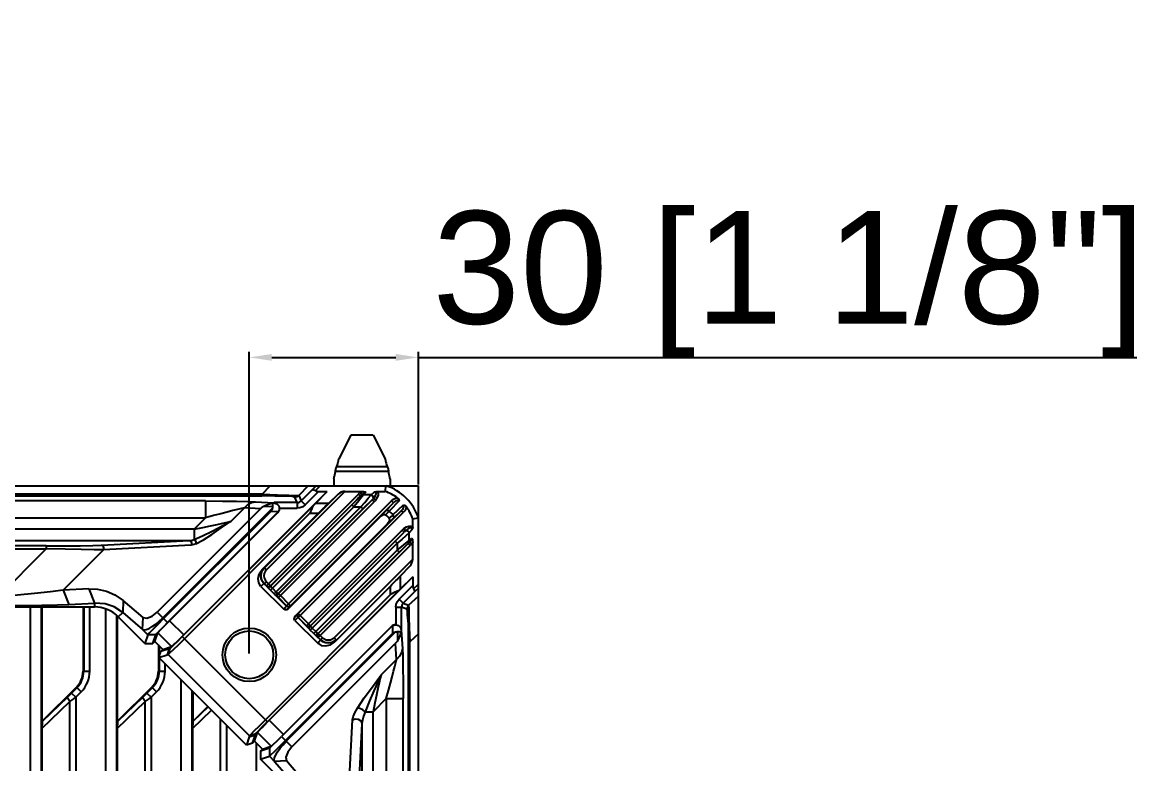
# Model space of a CAD drawing. Header units: millimetres. Extents: x -3132 to 28633, y 682 to 5849.
# Drawn here: x -561.4 to -363.7, y 2437.7 to 2569.3 of the extents above; entities that cross this region are included whole.
import ezdxf

# ---------------------------------------------------------------- set-up
doc = ezdxf.new("R2010")
doc.units = ezdxf.units.MM
doc.styles.get("Standard").update_dxf_attribs({"font": 'arial.ttf'})
doc.dimstyles.new('ISO-20', dxfattribs={"dimtxt": 20, "dimasz": 4, "dimexe": 1, "dimexo": 0.2, "dimgap": 0, "dimtad": 1, "dimtoh": 1, "dimdec": 1, "dimzin": 9, "dimdsep": 46, "dimtxsty": 'Standard', "dimblk": '_FILLED', "dimcen": 0.2, "dimclrd": 256, "dimclre": 256, "dimclrt": 256, "dimadec": 1, "dimazin": 2, "dimtfac": 1, "dimtdec": 1, "dimtofl": 0, "dimtmove": 0, "dimatfit": 3, "dimldrblk": '_FILLED', "dimfxl": 1, "dimtolj": 1, "dimtzin": 0, "dimarcsym": 0})

# ---------------------------------------------------------------- blocks, each defined once
blk = doc.blocks.new('_FILLED')
at = {"color": 0, "linetype": 'ByBlock'}
blk.add_solid([(0, 0), (-1, 0.15), (-1, -0.15)], dxfattribs=at)
blk = doc.blocks.new('*D49')
at = {"lineweight": -2, "transparency": 16777216}
for p, q in [((-521.17, 2457.26), (-521.17, 2510.84)), ((-517.17, 2509.84), (-495.17, 2509.84)), ((-491.17, 2487.26), (-491.17, 2510.84)), ((-491.17, 2509.84), (-363.73, 2509.84))]:
    blk.add_line(p, q, dxfattribs=at)
at = {"layer": 'Defpoints', "color": 0, "transparency": 16777216}
for p in [(-491.17, 2509.84), (-491.17, 2487.06), (-521.17, 2457.06)]:
    blk.add_point(p, dxfattribs=at)
at = {"lineweight": -2, "transparency": 16777216, "xscale": 4, "yscale": 4, "zscale": 4, "rotation": 180}
blk.add_blockref('_FILLED', (-521.17, 2509.84), dxfattribs=at)
at = {"lineweight": -2, "transparency": 16777216, "xscale": 4, "yscale": 4, "zscale": 4}
blk.add_blockref('_FILLED', (-491.17, 2509.84), dxfattribs=at)
at = {"transparency": 16777216, "insert": (-425.45, 2522.79), "char_height": 20, "attachment_point": 5}
blk.add_mtext('\\A1;30 [1 1/8"]', dxfattribs=at)

msp = doc.modelspace()

# ---------------------------------------------------------------- linework, layer by layer
at = {"linetype": 'Continuous'}
for p, q in [((-503.17, 2496.058), (-505.295, 2491.808)), ((-499.171, 2496.058), (-503.17, 2496.058)), ((-499.17, 2496.058), (-497.045, 2491.808)), ((-496.462, 2489.586), (-505.877, 2489.586)), ((-505.797, 2490.04), (-505.793, 2490.058)), ((-505.647, 2490.48), (-496.692, 2490.48)), ((-496.546, 2490.056), (-496.541, 2490.04)), ((-506.17, 2488.308), (-506.17, 2487.058)), ((-496.17, 2488.308), (-496.17, 2487.058)), ((-991.17, 2487.058), (-491.17, 2487.058)), ((-518.899, 2485.536), (-602.859, 2485.536)), ((-602.859, 2485.244), (-518.936, 2485.244)), ((-532.795, 2460.598), (-507.336, 2486.058)), ((-518.899, 2485.536), (-517.452, 2487.058)), ((-518.899, 2485.536), (-518.899, 2485.244)), ((-505.401, 2485.573), (-518.485, 2472.489)), ((-504.213, 2486.058), (-518.133, 2472.137)), ((-518.096, 2469.285), (-501.79, 2485.592)), ((-517.393, 2469.286), (-501.439, 2485.24)), ((-510.743, 2487.058), (-512.385, 2485.33)), ((-512.385, 2485.33), (-511.984, 2484.362)), ((-509.996, 2486.35), (-511.984, 2484.362)), ((-508.875, 2486.058), (-511.278, 2483.655)), ((-509.996, 2486.35), (-509.324, 2487.058)), ((-509.687, 2486.325), (-509.444, 2486.188)), ((-509.445, 2483.895), (-507.336, 2486.058)), ((-508.617, 2487.058), (-509.444, 2486.189)), ((-509.096, 2486.072), (-508.875, 2486.058)), ((-508.875, 2486.058), (-507.336, 2486.058)), ((-505.401, 2485.573), (-507.141, 2483.895)), ((-504.213, 2486.058), (-501.179, 2486.058)), ((-501.79, 2485.592), (-501.439, 2485.24)), ((-501.197, 2485.47), (-501.491, 2485.856)), ((-500.464, 2485.912), (-500.904, 2485.437)), ((-499.525, 2485.437), (-500.904, 2485.437)), ((-499.525, 2485.437), (-499.015, 2485.912)), ((-498.474, 2486.058), (-497.049, 2486.058)), ((-491.17, 1987.058), (-491.17, 2487.058)), ((-528.946, 2484.364), (-603.267, 2484.364)), ((-533.056, 2460.276), (-509.796, 2483.536)), ((-528.946, 2484.364), (-528.946, 2481.366)), ((-520.063, 2484.22), (-516.805, 2484.03)), ((-518.569, 2483.426), (-517.039, 2483.401)), ((-517.413, 2468.521), (-502.619, 2483.315)), ((-502.971, 2483.667), (-517.383, 2469.255)), ((-516.738, 2484.069), (-516.805, 2484.03)), ((-516.778, 2467.886), (-501.349, 2483.315)), ((-512.691, 2484.069), (-516.738, 2484.069)), ((-499.383, 2484.537), (-516.014, 2467.907)), ((-516.014, 2467.203), (-499.032, 2484.186)), ((-514.57, 2465.759), (-495.945, 2484.383)), ((-513.866, 2465.759), (-495.593, 2484.031)), ((-512.691, 2484.069), (-513.092, 2485.037)), ((-512.691, 2484.069), (-512.691, 2483.07)), ((-511.278, 2483.655), (-511.984, 2484.362)), ((-507.141, 2483.895), (-509.445, 2483.895)), ((-502.971, 2483.667), (-502.619, 2483.315)), ((-502.619, 2483.315), (-501.349, 2483.315)), ((-501.349, 2483.315), (-500.998, 2482.964)), ((-499.383, 2484.537), (-499.032, 2484.186)), ((-499.143, 2484.788), (-498.76, 2484.491)), ((-496.918, 2482.635), (-495.593, 2484.031)), ((-494.543, 2484.437), (-496.341, 2482.554)), ((-495.945, 2484.383), (-495.593, 2484.031)), ((-495.675, 2481.887), (-493.791, 2483.685)), ((-599.345, 2481.366), (-528.946, 2481.366)), ((-519.178, 2482.968), (-537.512, 2464.634)), ((-536.51, 2463.632), (-517.101, 2483.042)), ((-517.334, 2482.512), (-536.362, 2463.484)), ((-535.655, 2462.777), (-516.089, 2482.343)), ((-516.09, 2482.329), (-535.308, 2463.111)), ((-510.481, 2482.119), (-532.69, 2459.91)), ((-530.975, 2479.337), (-528.946, 2481.366)), ((-524.403, 2480.75), (-521.997, 2483.156)), ((-519.155, 2482.991), (-521.997, 2483.156)), ((-518.87, 2472.216), (-508.967, 2482.119)), ((-517.334, 2482.512), (-515.949, 2482.545)), ((-516.121, 2482.311), (-516.09, 2482.329)), ((-516.045, 2467.917), (-500.998, 2482.964)), ((-515.797, 2483.07), (-512.691, 2483.07)), ((-498.007, 2481.506), (-514.278, 2465.235)), ((-494.197, 2482.635), (-512.47, 2464.363)), ((-512.47, 2463.659), (-493.845, 2482.283)), ((-508.967, 2482.119), (-510.481, 2482.119)), ((-494.197, 2482.635), (-495.593, 2481.31)), ((-494.197, 2482.635), (-493.845, 2482.283)), ((-530.975, 2479.337), (-598.173, 2479.337)), ((-530.975, 2479.337), (-530.975, 2477.519)), ((-512.993, 2463.95), (-496.723, 2480.221)), ((-493.441, 2479.086), (-493.738, 2479.468)), ((-492.17, 2479.754), (-492.17, 2481.179)), ((-596.942, 2477.338), (-531.808, 2477.338)), ((-547.359, 2476.529), (-531.808, 2477.338)), ((-511.025, 2462.214), (-494.043, 2479.197)), ((-510.322, 2462.215), (-493.691, 2478.845)), ((-494.043, 2479.197), (-493.691, 2478.845)), ((-492.316, 2479.214), (-492.792, 2478.703)), ((-492.792, 2477.324), (-492.792, 2478.703)), ((-492.792, 2477.324), (-492.316, 2477.764)), ((-557.186, 2476.375), (-595.273, 2476.375)), ((-595.237, 2475.875), (-557.186, 2475.875)), ((-565.724, 2467.337), (-557.186, 2475.875)), ((-557.186, 2476.375), (-557.186, 2475.875)), ((-554.208, 2468.536), (-547.037, 2475.707)), ((-531.486, 2476.516), (-547.037, 2475.707)), ((-510.342, 2461.45), (-494.913, 2476.879)), ((-495.265, 2477.231), (-510.311, 2462.184)), ((-509.707, 2460.815), (-494.913, 2475.609)), ((-492.988, 2476.79), (-508.943, 2460.836)), ((-508.943, 2460.132), (-492.637, 2476.438)), ((-495.265, 2477.231), (-494.913, 2476.879)), ((-494.913, 2476.879), (-494.913, 2475.609)), ((-494.913, 2475.609), (-494.562, 2475.258)), ((-492.988, 2476.79), (-492.637, 2476.438)), ((-492.758, 2477.031), (-492.372, 2476.738)), ((-492.17, 2474.016), (-492.17, 2477.049)), ((-508.973, 2460.846), (-494.562, 2475.258)), ((-506.091, 2460.095), (-492.17, 2474.016)), ((-518.133, 2472.137), (-518.485, 2472.489)), ((-494.333, 2471.087), (-492.655, 2472.827)), ((-517.956, 2469.104), (-518.526, 2469.674)), ((-518.485, 2469.674), (-518.133, 2470.026)), ((-518.485, 2469.674), (-518.096, 2469.285)), ((-518.133, 2470.026), (-517.393, 2469.286)), ((-492.17, 2470.893), (-517.63, 2445.433)), ((-494.573, 2466.951), (-492.17, 2469.353)), ((-494.333, 2468.783), (-494.333, 2471.087)), ((-494.333, 2468.783), (-492.17, 2470.893)), ((-492.17, 2470.893), (-492.17, 2469.353)), ((-492.04, 2468.785), (-491.17, 2469.611)), ((-549.657, 2468.772), (-554.208, 2468.536)), ((-554.208, 2468.536), (-553.207, 2465.982)), ((-549.657, 2468.772), (-548.656, 2466.218)), ((-519.122, 2469.196), (-515.065, 2465.14)), ((-518.318, 2445.539), (-496.109, 2467.748)), ((-494.692, 2468.433), (-517.952, 2445.173)), ((-516.778, 2467.886), (-517.413, 2468.521)), ((-517.393, 2469.286), (-517.383, 2469.255)), ((-517.065, 2468.87), (-516.43, 2468.235)), ((-516.045, 2467.917), (-516.014, 2467.907)), ((-516.014, 2467.907), (-513.866, 2465.759)), ((-496.109, 2469.262), (-506.013, 2459.358)), ((-496.109, 2467.748), (-496.109, 2469.262)), ((-493.866, 2466.244), (-491.878, 2468.232)), ((-492.898, 2465.843), (-491.17, 2467.486)), ((-492.114, 2468.941), (-492.04, 2468.785)), ((-491.17, 2468.905), (-491.878, 2468.232)), ((-491.85, 2468.355), (-491.878, 2468.232)), ((-642.451, 2465.558), (-548.656, 2465.558)), ((-560.03, 2465.558), (-560.03, 2241.972)), ((-558.037, 2243.038), (-558.037, 2465.558)), ((-557.891, 2445.254), (-557.891, 2465.558)), ((-553.207, 2465.982), (-548.656, 2466.218)), ((-550.665, 2465.558), (-550.665, 2454.142)), ((-550.531, 2465.558), (-550.53, 2454.142)), ((-549.477, 2454.142), (-549.477, 2465.558)), ((-548.656, 2466.218), (-548.656, 2465.558)), ((-543.531, 2466.685), (-543.627, 2464.586)), ((-539.992, 2463.656), (-543.531, 2466.685)), ((-514.57, 2465.718), (-516.197, 2467.346)), ((-516.014, 2467.203), (-514.57, 2465.759)), ((-495.158, 2465.537), (-494.159, 2465.537)), ((-495.158, 2465.537), (-495.158, 2462.432)), ((-493.866, 2466.244), (-494.573, 2466.951)), ((-494.159, 2461.49), (-494.159, 2465.537)), ((-493.191, 2465.136), (-494.159, 2465.537)), ((-493.866, 2466.244), (-492.898, 2465.843)), ((-546.66, 2465.17), (-546.66, 2322.539)), ((-544.667, 2324.532), (-544.667, 2463.995)), ((-544.521, 2445.254), (-544.521, 2463.884)), ((-544.413, 2463.801), (-543.627, 2464.586)), ((-539.674, 2459.061), (-544.413, 2463.801)), ((-543.627, 2464.586), (-540.088, 2461.557)), ((-540.088, 2461.557), (-539.992, 2463.656)), ((-537.512, 2464.634), (-535.655, 2462.777)), ((-510.885, 2462.033), (-512.51, 2463.659)), ((-512.47, 2464.363), (-510.322, 2462.215)), ((-512.47, 2463.659), (-511.025, 2462.214)), ((-540.088, 2461.557), (-539.153, 2460.622)), ((-535.308, 2463.111), (-532.795, 2460.598)), ((-495.917, 2462.108), (-515.452, 2442.574)), ((-515.117, 2442.921), (-495.9, 2462.138)), ((-513.089, 2463.163), (-509.032, 2459.106)), ((-509.707, 2460.815), (-510.342, 2461.45)), ((-510.322, 2462.215), (-510.311, 2462.184)), ((-509.994, 2461.799), (-509.359, 2461.164)), ((-495.9, 2462.138), (-495.917, 2462.108)), ((-495.716, 2460.88), (-495.683, 2462.281)), ((-494.198, 2461.424), (-494.159, 2461.49)), ((-539.153, 2460.622), (-539.674, 2459.061)), ((-537.739, 2460.621), (-539.153, 2460.622)), ((-538.259, 2459.061), (-537.739, 2460.621)), ((-537.906, 2459.414), (-537.392, 2460.955)), ((-537.392, 2460.955), (-534.951, 2458.514)), ((-517.952, 2445.173), (-533.056, 2460.276)), ((-514.737, 2441.859), (-495.716, 2460.88)), ((-495.2, 2461.114), (-514.596, 2441.718)), ((-508.554, 2459.702), (-509.126, 2460.275)), ((-508.973, 2460.846), (-508.943, 2460.836)), ((-508.943, 2460.836), (-508.202, 2460.095)), ((-508.943, 2460.132), (-508.554, 2459.743)), ((-508.202, 2460.095), (-508.554, 2459.743)), ((-505.739, 2459.743), (-506.091, 2460.095)), ((-494.803, 2459.66), (-494.828, 2461.181)), ((-494.198, 2461.424), (-494.009, 2458.166)), ((-491.17, 2460.776), (-492.692, 2459.33)), ((-539.674, 2459.061), (-538.259, 2459.061)), ((-537.906, 2459.414), (-538.259, 2459.061)), ((-536.492, 2458), (-537.906, 2459.414)), ((-537.295, 2458.803), (-537.295, 2454.142)), ((-537.188, 2456.576), (-536.842, 2457.65)), ((-537.161, 2458.669), (-537.16, 2456.662)), ((-535.374, 2458.14), (-536.842, 2457.65)), ((-536.842, 2457.65), (-536.492, 2458)), ((-536.492, 2458), (-534.951, 2458.514)), ((-535.371, 2458.143), (-535.719, 2457.064)), ((-535.552, 2457.119), (-535.205, 2458.198)), ((-535.205, 2458.198), (-535.371, 2458.143)), ((-513.595, 2440.716), (-495.261, 2459.05)), ((-495.072, 2456.231), (-495.237, 2459.074)), ((-492.984, 2459.33), (-492.692, 2459.33)), ((-492.984, 2459.292), (-492.984, 2375.37)), ((-492.692, 2375.37), (-492.692, 2459.33)), ((-537.188, 2456.576), (-535.72, 2457.065)), ((-521.653, 2441.04), (-537.188, 2456.576)), ((-537.16, 2456.576), (-537.16, 2454.142)), ((-535.719, 2457.064), (-535.552, 2457.119)), ((-535.552, 2457.119), (-521.109, 2442.676)), ((-495.072, 2456.231), (-497.778, 2453.525)), ((-550.665, 2454.142), (-549.477, 2454.142)), ((-537.295, 2454.142), (-536.107, 2454.142)), ((-536.107, 2454.142), (-536.107, 2455.494)), ((-533.29, 2452.677), (-533.29, 2335.909)), ((-551.836, 2451.313), (-557.891, 2445.254)), ((-551.741, 2451.218), (-552.691, 2450.268)), ((-552.691, 2450.268), (-551.946, 2449.523)), ((-551.946, 2449.523), (-550.996, 2450.473)), ((-550.996, 2450.473), (-551.836, 2451.313)), ((-538.466, 2451.313), (-544.521, 2445.254)), ((-538.371, 2451.218), (-539.321, 2450.268)), ((-539.321, 2450.268), (-538.576, 2449.523)), ((-538.576, 2449.523), (-537.626, 2450.473)), ((-537.626, 2450.473), (-538.466, 2451.313)), ((-531.297, 2337.902), (-531.297, 2450.684)), ((-531.151, 2445.254), (-531.151, 2450.539)), ((-557.976, 2443.959), (-553.015, 2448.75)), ((-553.478, 2449.495), (-557.905, 2445.221)), ((-553.015, 2448.75), (-553.478, 2449.495)), ((-553.015, 2413.153), (-553.015, 2448.75)), ((-551.946, 2449.523), (-551.946, 2412.38)), ((-544.606, 2443.959), (-539.645, 2448.75)), ((-540.108, 2449.495), (-544.535, 2445.221)), ((-539.645, 2448.75), (-540.108, 2449.495)), ((-539.645, 2413.153), (-539.645, 2448.75)), ((-538.576, 2449.523), (-538.576, 2412.38)), ((-528.452, 2447.84), (-531.165, 2445.221)), ((-528.51, 2447.897), (-531.151, 2445.254)), ((-496.863, 2449.282), (-499.191, 2446.954)), ((-496.863, 2449.282), (-493.865, 2449.282)), ((-496.863, 2449.282), (-496.863, 2378.884)), ((-493.865, 2374.962), (-493.865, 2449.282)), ((-531.236, 2443.959), (-527.846, 2447.233)), ((-526.275, 2413.153), (-526.275, 2445.663)), ((-500.631, 2446.954), (-499.191, 2446.954)), ((-499.191, 2380.228), (-499.191, 2446.954)), ((-557.908, 2445.223), (-557.976, 2443.959)), ((-557.976, 2443.959), (-557.976, 2417.944)), ((-544.538, 2445.223), (-544.606, 2443.959)), ((-544.606, 2443.959), (-544.606, 2417.944)), ((-531.168, 2445.223), (-531.236, 2443.959)), ((-531.236, 2443.959), (-531.236, 2417.944)), ((-525.206, 2444.594), (-525.206, 2412.38)), ((-517.63, 2445.433), (-515.117, 2442.921)), ((-503.637, 2430.076), (-502.834, 2445.501)), ((-501.19, 2444.856), (-501.993, 2429.431)), ((-501.19, 2444.856), (-501.19, 2381.46)), ((-521.163, 2442.508), (-521.653, 2441.04)), ((-521.165, 2442.51), (-520.086, 2442.858)), ((-521.109, 2442.676), (-521.165, 2442.51)), ((-520.03, 2443.023), (-521.109, 2442.676)), ((-520.578, 2441.387), (-520.089, 2442.854)), ((-520.228, 2441.737), (-520.578, 2441.387)), ((-520.228, 2441.737), (-519.714, 2443.278)), ((-518.814, 2440.323), (-520.228, 2441.737)), ((-520.086, 2442.858), (-520.03, 2443.023)), ((-519.714, 2443.278), (-517.273, 2440.836)), ((-515.452, 2442.574), (-513.595, 2440.716)), ((-520.578, 2441.387), (-521.653, 2441.04)), ((-519.92, 2441.428), (-519.92, 2349.279)), ((-517.6, 2440.497), (-519.16, 2439.977)), ((-519.16, 2439.977), (-518.814, 2440.323)), ((-519.16, 2439.977), (-519.16, 2438.548)), ((-518.814, 2440.323), (-517.273, 2440.836)), ((-517.6, 2440.497), (-517.599, 2439.068)), ((-519.16, 2438.548), (-517.599, 2439.068)), ((-514.428, 2433.815), (-519.16, 2438.548)), ((-517.599, 2439.068), (-516.671, 2438.14)), ((-514.572, 2438.236), (-516.671, 2438.14)), ((-516.671, 2438.14), (-513.35, 2434.26)), ((-511.251, 2434.356), (-514.572, 2438.236))]:
    msp.add_line(p, q, dxfattribs=at)
for points in [[(-505.647, 2490.48), (-505.523, 2490.789), (-505.434, 2491.059), (-505.374, 2491.288), (-505.335, 2491.487), (-505.312, 2491.639), (-505.301, 2491.747), (-505.296, 2491.802), (-505.295, 2491.808)], [(-497.045, 2491.808), (-497.045, 2491.799), (-497.039, 2491.737), (-497.025, 2491.619), (-497, 2491.458), (-496.959, 2491.26), (-496.9, 2491.041), (-496.814, 2490.783), (-496.692, 2490.48)], [(-506.17, 2488.308), (-506.161, 2488.336), (-506.131, 2488.422), (-506.086, 2488.563), (-506.03, 2488.759), (-505.971, 2489.002), (-505.917, 2489.282), (-505.877, 2489.586)], [(-505.877, 2489.586), (-505.858, 2489.737), (-505.832, 2489.887), (-505.797, 2490.04)], [(-505.793, 2490.058), (-505.752, 2490.201), (-505.703, 2490.341), (-505.647, 2490.48)], [(-496.692, 2490.48), (-496.635, 2490.341), (-496.587, 2490.2), (-496.545, 2490.056)], [(-496.541, 2490.04), (-496.507, 2489.887), (-496.481, 2489.737), (-496.462, 2489.586)], [(-496.17, 2488.308), (-496.209, 2488.421), (-496.254, 2488.564), (-496.309, 2488.76), (-496.369, 2489.004), (-496.422, 2489.281), (-496.462, 2489.586)], [(-513.092, 2485.037), (-513.578, 2485.129), (-514.828, 2485.194), (-516.637, 2485.232), (-518.936, 2485.244)], [(-518.899, 2485.536), (-516.168, 2485.441), (-514.17, 2485.375), (-512.915, 2485.338), (-512.385, 2485.33)], [(-513.092, 2485.037), (-512.835, 2485.071), (-512.594, 2485.17), (-512.385, 2485.33)], [(-509.996, 2486.35), (-509.873, 2486.378), (-509.687, 2486.325)], [(-509.444, 2486.189), (-509.288, 2486.115), (-509.096, 2486.072)], [(-502.971, 2483.667), (-502.401, 2484.241), (-501.882, 2484.775), (-501.439, 2485.24)], [(-500.904, 2485.437), (-501.375, 2484.838), (-501.959, 2484.115), (-502.619, 2483.315)], [(-501.79, 2485.592), (-501.693, 2485.685), (-501.593, 2485.774), (-501.491, 2485.856)], [(-501.491, 2485.856), (-501.387, 2485.93), (-501.283, 2485.998), (-501.179, 2486.058)], [(-501.197, 2485.47), (-501.279, 2485.397), (-501.359, 2485.32), (-501.439, 2485.24)], [(-501.349, 2483.315), (-500.678, 2484.111), (-500.057, 2484.834), (-499.525, 2485.437)], [(-500.464, 2485.912), (-500.708, 2485.815), (-500.954, 2485.663), (-501.197, 2485.47)], [(-500.904, 2485.437), (-501, 2485.471), (-501.091, 2485.486), (-501.197, 2485.47)], [(-501.179, 2486.058), (-500.918, 2486.042), (-500.675, 2485.993), (-500.464, 2485.912)], [(-499.143, 2484.788), (-499.15, 2484.995), (-499.29, 2485.241), (-499.525, 2485.437)], [(-499.143, 2484.788), (-498.929, 2485.053), (-498.759, 2485.32), (-498.649, 2485.585)], [(-499.015, 2485.912), (-498.841, 2485.987), (-498.66, 2486.039), (-498.474, 2486.058)], [(-498.682, 2485.87), (-498.762, 2485.919), (-498.854, 2485.933), (-499.011, 2485.916)], [(-498.474, 2486.058), (-498.321, 2485.729), (-498.332, 2485.364), (-498.474, 2484.948), (-498.76, 2484.491)], [(-498.649, 2485.585), (-498.631, 2485.699), (-498.639, 2485.789), (-498.682, 2485.87)], [(-497.049, 2486.058), (-496.994, 2486.388), (-496.939, 2486.722), (-496.885, 2487.058)], [(-528.946, 2484.364), (-525.928, 2484.352), (-523.424, 2484.321), (-521.448, 2484.276), (-520.063, 2484.22)], [(-521.997, 2483.156), (-521.449, 2483.718), (-520.788, 2484.083), (-520.063, 2484.22)], [(-519.178, 2482.968), (-518.996, 2483.136), (-518.793, 2483.288), (-518.569, 2483.426)], [(-518.569, 2483.426), (-518.097, 2483.661), (-517.603, 2483.845), (-517.095, 2483.965)], [(-517.039, 2483.401), (-517.042, 2483.285), (-517.063, 2483.165), (-517.101, 2483.042)], [(-517.095, 2483.965), (-517.002, 2483.997), (-516.909, 2484.019), (-516.814, 2484.031)], [(-517.095, 2483.965), (-517.071, 2483.832), (-517.052, 2483.637), (-517.039, 2483.401)], [(-516.803, 2484.031), (-516.304, 2483.878), (-515.955, 2483.497), (-515.834, 2483.015)], [(-512.691, 2484.069), (-512.432, 2484.103), (-512.191, 2484.203), (-511.984, 2484.362)], [(-511.278, 2483.655), (-511.692, 2483.338), (-512.174, 2483.138), (-512.691, 2483.07)], [(-499.383, 2484.537), (-499.867, 2484.075), (-500.415, 2483.542), (-500.998, 2482.964)], [(-499.383, 2484.537), (-499.3, 2484.62), (-499.22, 2484.703), (-499.143, 2484.788)], [(-498.76, 2484.491), (-498.845, 2484.387), (-498.936, 2484.285), (-499.032, 2484.186)], [(-495.945, 2484.383), (-495.61, 2484.652), (-495.243, 2484.826), (-494.87, 2484.891)], [(-494.543, 2484.437), (-494.739, 2484.5), (-494.959, 2484.46), (-495.178, 2484.359), (-495.39, 2484.214), (-495.593, 2484.031)], [(-494.87, 2484.891), (-494.72, 2484.753), (-494.608, 2484.597), (-494.543, 2484.437)], [(-494.197, 2482.635), (-494.015, 2482.838), (-493.87, 2483.05), (-493.769, 2483.268), (-493.728, 2483.489), (-493.791, 2483.685)], [(-493.338, 2483.358), (-493.402, 2482.985), (-493.576, 2482.619), (-493.845, 2482.283)], [(-493.791, 2483.685), (-493.627, 2483.618), (-493.472, 2483.505), (-493.338, 2483.358)], [(-521.997, 2483.156), (-522.541, 2483.034), (-523.245, 2482.865), (-524.095, 2482.65), (-525.086, 2482.395), (-526.222, 2482.099), (-527.505, 2481.757), (-528.946, 2481.366)], [(-517.094, 2483.048), (-517.127, 2482.838), (-517.206, 2482.67), (-517.334, 2482.512)], [(-516.09, 2482.329), (-515.934, 2482.531), (-515.829, 2482.781), (-515.797, 2483.07)], [(-515.949, 2482.545), (-515.982, 2482.486), (-516.026, 2482.42), (-516.089, 2482.343)], [(-515.834, 2483.015), (-515.847, 2482.853), (-515.885, 2482.695), (-515.971, 2482.503)], [(-498.007, 2481.506), (-497.614, 2481.91), (-497.249, 2482.289), (-496.918, 2482.635)], [(-498.007, 2481.506), (-497.753, 2481.727), (-497.493, 2481.883), (-497.226, 2481.954), (-496.982, 2481.886)], [(-496.341, 2482.554), (-496.542, 2482.343), (-496.755, 2482.12), (-497.001, 2481.902)], [(-496.343, 2481.248), (-496.546, 2481.482), (-496.766, 2481.7), (-496.982, 2481.886)], [(-496.918, 2482.635), (-496.755, 2482.708), (-496.545, 2482.678), (-496.341, 2482.554)], [(-495.593, 2481.31), (-495.94, 2480.979), (-496.318, 2480.615), (-496.723, 2480.221)], [(-496.343, 2481.248), (-496.274, 2481.002), (-496.345, 2480.736), (-496.5, 2480.476), (-496.723, 2480.221)], [(-496.343, 2481.248), (-496.109, 2481.474), (-495.885, 2481.687), (-495.675, 2481.887)], [(-495.675, 2481.887), (-495.55, 2481.683), (-495.521, 2481.474), (-495.593, 2481.31)], [(-492.17, 2481.179), (-491.84, 2481.234), (-491.507, 2481.289), (-491.17, 2481.343)], [(-530.975, 2477.519), (-529.443, 2478.15), (-527.739, 2478.995), (-525.984, 2479.918), (-524.403, 2480.75)], [(-530.975, 2479.337), (-529.419, 2479.651), (-528.058, 2479.934), (-526.878, 2480.187), (-525.875, 2480.407), (-525.047, 2480.596), (-524.403, 2480.75)], [(-530.652, 2476.742), (-529.317, 2477.436), (-527.812, 2478.421), (-526.18, 2479.564), (-524.403, 2480.75)], [(-494.043, 2479.197), (-493.943, 2479.293), (-493.842, 2479.383), (-493.738, 2479.468)], [(-493.738, 2479.468), (-493.282, 2479.753), (-492.867, 2479.896), (-492.502, 2479.908), (-492.17, 2479.754)], [(-492.644, 2479.579), (-492.908, 2479.47), (-493.175, 2479.3), (-493.441, 2479.086)], [(-492.359, 2479.546), (-492.439, 2479.589), (-492.529, 2479.598), (-492.644, 2479.579)], [(-492.313, 2479.218), (-492.295, 2479.374), (-492.309, 2479.466), (-492.359, 2479.546)], [(-492.17, 2479.754), (-492.189, 2479.569), (-492.241, 2479.387), (-492.316, 2479.214)], [(-531.808, 2477.338), (-531.563, 2477.365), (-531.283, 2477.426), (-530.975, 2477.519)], [(-531.808, 2477.338), (-531.54, 2477.214), (-531.396, 2476.891), (-531.486, 2476.516)], [(-530.975, 2477.519), (-530.768, 2477.348), (-530.636, 2477.058), (-530.652, 2476.742)], [(-495.265, 2477.231), (-494.687, 2477.814), (-494.154, 2478.361), (-493.691, 2478.845)], [(-492.792, 2478.703), (-493.395, 2478.171), (-494.117, 2477.549), (-494.913, 2476.879)], [(-494.913, 2475.609), (-494.111, 2476.272), (-493.388, 2476.855), (-492.792, 2477.324)], [(-493.441, 2479.086), (-493.525, 2479.009), (-493.609, 2478.928), (-493.691, 2478.845)], [(-492.792, 2478.703), (-492.968, 2478.922), (-493.213, 2479.072), (-493.441, 2479.086)], [(-492.758, 2477.031), (-492.743, 2477.137), (-492.757, 2477.228), (-492.792, 2477.324)], [(-492.758, 2477.031), (-492.566, 2477.274), (-492.413, 2477.52), (-492.316, 2477.764)], [(-492.316, 2477.764), (-492.235, 2477.553), (-492.187, 2477.31), (-492.17, 2477.049)], [(-557.186, 2476.375), (-553.916, 2476.388), (-551.158, 2476.421), (-548.947, 2476.469), (-547.359, 2476.529)], [(-547.037, 2475.707), (-548.682, 2475.698), (-550.973, 2475.722), (-553.825, 2475.78), (-557.186, 2475.875)], [(-547.037, 2475.707), (-546.944, 2476.032), (-547.061, 2476.37), (-547.359, 2476.529)], [(-530.652, 2476.742), (-530.964, 2476.625), (-531.244, 2476.549), (-531.486, 2476.516)], [(-492.988, 2476.79), (-493.453, 2476.347), (-493.987, 2475.828), (-494.562, 2475.258)], [(-492.988, 2476.79), (-492.908, 2476.869), (-492.831, 2476.949), (-492.758, 2477.031)], [(-492.372, 2476.738), (-492.455, 2476.635), (-492.543, 2476.536), (-492.637, 2476.438)], [(-492.17, 2477.049), (-492.23, 2476.946), (-492.298, 2476.841), (-492.372, 2476.738)], [(-519.122, 2469.196), (-519.495, 2469.804), (-519.596, 2470.594), (-519.395, 2471.439), (-518.87, 2472.216)], [(-519.108, 2471.082), (-519.042, 2471.592), (-518.844, 2472.073), (-518.526, 2472.489)], [(-519.068, 2471.082), (-519, 2471.597), (-518.801, 2472.077), (-518.485, 2472.489)], [(-518.133, 2472.137), (-518.371, 2471.828), (-518.52, 2471.468), (-518.571, 2471.082)], [(-518.526, 2469.674), (-518.618, 2469.625), (-518.82, 2469.463), (-519.122, 2469.196)], [(-518.526, 2469.674), (-518.841, 2470.085), (-519.039, 2470.563), (-519.108, 2471.082)], [(-518.485, 2469.674), (-518.801, 2470.087), (-519, 2470.567), (-519.068, 2471.082)], [(-518.571, 2471.082), (-518.52, 2470.695), (-518.371, 2470.335), (-518.133, 2470.026)], [(-492.17, 2469.353), (-492.157, 2469.132), (-492.114, 2468.941)], [(-554.208, 2468.536), (-556.438, 2468.26), (-559.265, 2467.949), (-562.272, 2467.657), (-565.724, 2467.337)], [(-549.657, 2468.772), (-548.079, 2468.712), (-546.525, 2468.36), (-544.998, 2467.702), (-543.531, 2466.685)], [(-517.734, 2469.109), (-517.862, 2469.126), (-517.982, 2469.175), (-518.086, 2469.255)], [(-517.956, 2469.104), (-518.025, 2469.179), (-518.069, 2469.23), (-518.086, 2469.255)], [(-517.604, 2469.02), (-517.735, 2469.01), (-517.856, 2469.039), (-517.956, 2469.104)], [(-517.413, 2468.521), (-517.622, 2468.738), (-517.806, 2468.94), (-517.956, 2469.104)], [(-517.744, 2469.14), (-517.599, 2469.162), (-517.489, 2469.211), (-517.393, 2469.286)], [(-517.383, 2469.255), (-517.485, 2469.176), (-517.604, 2469.127), (-517.734, 2469.109)], [(-517.323, 2469.175), (-517.408, 2469.105), (-517.503, 2469.053), (-517.604, 2469.02)], [(-517.383, 2469.255), (-517.376, 2469.241), (-517.355, 2469.214), (-517.323, 2469.175)], [(-517.323, 2469.175), (-517.253, 2469.088), (-517.167, 2468.981), (-517.065, 2468.87)], [(-516.195, 2467.344), (-516.36, 2467.493), (-516.562, 2467.677), (-516.778, 2467.886)], [(-516.43, 2468.235), (-516.319, 2468.133), (-516.211, 2468.046), (-516.125, 2467.977)], [(-516.125, 2467.977), (-516.254, 2467.779), (-516.287, 2467.543), (-516.195, 2467.344)], [(-516.014, 2467.203), (-516.139, 2467.416), (-516.151, 2467.644), (-516.014, 2467.907)], [(-516.125, 2467.977), (-516.086, 2467.944), (-516.059, 2467.924), (-516.045, 2467.917)], [(-492.04, 2468.784), (-491.903, 2468.542), (-491.85, 2468.355)], [(-565.724, 2465.785), (-561.526, 2465.801), (-557.998, 2465.844), (-555.179, 2465.906), (-553.207, 2465.982)], [(-543.627, 2464.586), (-545.145, 2465.55), (-546.762, 2466.088), (-548.656, 2466.218)], [(-516.045, 2467.214), (-516.071, 2467.232), (-516.126, 2467.28), (-516.197, 2467.346)], [(-515.065, 2465.14), (-514.794, 2465.436), (-514.625, 2465.632), (-514.57, 2465.718)], [(-514.57, 2465.759), (-514.459, 2465.675), (-514.342, 2465.629), (-514.218, 2465.613)], [(-514.218, 2465.572), (-514.345, 2465.589), (-514.466, 2465.638), (-514.57, 2465.718)], [(-514.218, 2465.613), (-514.081, 2465.632), (-513.965, 2465.682), (-513.866, 2465.759)], [(-495.158, 2465.537), (-495.09, 2466.055), (-494.891, 2466.537), (-494.573, 2466.951)], [(-493.866, 2466.244), (-494.025, 2466.037), (-494.125, 2465.796), (-494.159, 2465.537)], [(-492.898, 2465.843), (-493.057, 2465.637), (-493.157, 2465.397), (-493.191, 2465.136)], [(-492.898, 2465.843), (-492.887, 2465.213), (-492.845, 2463.809), (-492.78, 2461.833), (-492.692, 2459.33)], [(-540.088, 2461.557), (-539.825, 2461.477), (-539.436, 2461.541), (-538.946, 2461.747), (-538.381, 2462.078), (-537.766, 2462.516), (-537.135, 2463.042), (-536.51, 2463.632)], [(-539.992, 2463.656), (-539.333, 2463.536), (-538.418, 2463.912), (-537.512, 2464.634)], [(-536.362, 2463.484), (-537.403, 2462.439), (-538.313, 2461.512), (-538.929, 2460.874), (-539.153, 2460.622)], [(-514.278, 2465.235), (-514.543, 2465.064), (-514.828, 2465.028), (-515.065, 2465.14)], [(-513.089, 2463.163), (-513.201, 2463.4), (-513.164, 2463.685), (-512.993, 2463.95)], [(-512.51, 2463.659), (-512.596, 2463.603), (-512.792, 2463.435), (-513.089, 2463.163)], [(-512.51, 2463.659), (-512.641, 2463.891), (-512.644, 2464.12), (-512.51, 2464.363)], [(-512.47, 2464.363), (-512.614, 2464.048), (-512.583, 2463.835), (-512.47, 2463.659)], [(-493.033, 2463.365), (-493.075, 2464.311), (-493.128, 2464.912), (-493.191, 2465.136)], [(-535.655, 2462.777), (-536.45, 2461.976), (-537.122, 2461.288), (-537.571, 2460.816), (-537.739, 2460.621)], [(-510.663, 2462.038), (-510.791, 2462.055), (-510.911, 2462.104), (-511.015, 2462.183)], [(-510.885, 2462.033), (-510.954, 2462.108), (-510.998, 2462.159), (-511.015, 2462.183)], [(-510.533, 2461.949), (-510.664, 2461.939), (-510.785, 2461.968), (-510.885, 2462.033)], [(-510.342, 2461.45), (-510.551, 2461.667), (-510.735, 2461.869), (-510.885, 2462.033)], [(-510.673, 2462.069), (-510.545, 2462.086), (-510.425, 2462.136), (-510.322, 2462.215)], [(-510.311, 2462.184), (-510.414, 2462.105), (-510.533, 2462.056), (-510.663, 2462.038)], [(-510.252, 2462.104), (-510.337, 2462.034), (-510.432, 2461.982), (-510.533, 2461.949)], [(-510.311, 2462.184), (-510.305, 2462.17), (-510.284, 2462.143), (-510.252, 2462.104)], [(-510.252, 2462.104), (-510.182, 2462.017), (-510.096, 2461.91), (-509.994, 2461.799)], [(-495.158, 2462.432), (-495.441, 2462.401), (-495.692, 2462.298), (-495.9, 2462.138)], [(-495.683, 2462.281), (-495.533, 2462.344), (-495.375, 2462.382), (-495.194, 2462.394)], [(-495.194, 2462.394), (-494.711, 2462.263), (-494.347, 2461.921), (-494.197, 2461.426)], [(-493.033, 2463.365), (-493.006, 2462.251), (-492.99, 2460.883), (-492.984, 2459.292)], [(-532.69, 2459.91), (-533.752, 2458.853), (-534.665, 2457.956), (-535.296, 2457.348), (-535.552, 2457.119)], [(-535.205, 2458.198), (-535.007, 2458.369), (-534.53, 2458.822), (-533.845, 2459.492), (-533.056, 2460.276)], [(-509.124, 2460.273), (-509.289, 2460.422), (-509.491, 2460.606), (-509.707, 2460.815)], [(-509.359, 2461.164), (-509.247, 2461.062), (-509.14, 2460.975), (-509.054, 2460.906)], [(-509.054, 2460.906), (-509.183, 2460.708), (-509.216, 2460.472), (-509.124, 2460.273)], [(-508.974, 2460.142), (-509, 2460.161), (-509.055, 2460.209), (-509.126, 2460.275)], [(-508.943, 2460.836), (-509.087, 2460.521), (-509.056, 2460.309), (-508.943, 2460.132)], [(-509.054, 2460.906), (-509.015, 2460.873), (-508.987, 2460.853), (-508.973, 2460.846)], [(-509.032, 2459.106), (-508.766, 2459.408), (-508.603, 2459.61), (-508.554, 2459.702)], [(-508.554, 2459.743), (-507.661, 2459.228), (-506.631, 2459.228), (-505.739, 2459.743)], [(-507.147, 2459.12), (-507.657, 2459.187), (-508.138, 2459.384), (-508.554, 2459.702)], [(-508.202, 2460.095), (-507.53, 2459.708), (-506.763, 2459.708), (-506.091, 2460.095)], [(-505.739, 2459.702), (-506.15, 2459.387), (-506.628, 2459.189), (-507.147, 2459.12)], [(-495.716, 2460.88), (-495.559, 2461.008), (-495.387, 2461.088), (-495.2, 2461.114)], [(-494.803, 2459.66), (-494.941, 2459.435), (-495.092, 2459.233), (-495.261, 2459.05)], [(-495.2, 2461.114), (-495.072, 2461.155), (-494.947, 2461.177), (-494.828, 2461.181)], [(-494.828, 2461.181), (-494.593, 2461.168), (-494.399, 2461.149), (-494.265, 2461.125)], [(-494.265, 2461.125), (-494.384, 2460.621), (-494.568, 2460.129), (-494.803, 2459.66)], [(-494.197, 2461.41), (-494.209, 2461.315), (-494.232, 2461.22), (-494.265, 2461.125)], [(-509.032, 2459.106), (-508.422, 2458.733), (-507.631, 2458.633), (-506.785, 2458.835), (-506.013, 2459.358)], [(-494.009, 2458.166), (-494.142, 2457.449), (-494.505, 2456.788), (-495.072, 2456.231)], [(-494.009, 2458.166), (-493.952, 2456.786), (-493.907, 2454.813), (-493.876, 2452.308), (-493.865, 2449.282)], [(-496.863, 2449.282), (-496.472, 2450.723), (-496.129, 2452.007), (-495.834, 2453.142), (-495.579, 2454.134), (-495.364, 2454.984), (-495.195, 2455.687), (-495.072, 2456.231)], [(-501.996, 2447.598), (-500.781, 2449.415), (-499.325, 2451.382), (-497.778, 2453.525)], [(-497.778, 2453.525), (-498.385, 2452.198), (-499.083, 2450.65), (-499.844, 2448.903), (-500.631, 2446.954)], [(-497.778, 2453.525), (-497.933, 2452.881), (-498.122, 2452.053), (-498.342, 2451.05), (-498.595, 2449.871), (-498.878, 2448.51), (-499.191, 2446.954)], [(-552.691, 2450.268), (-552.961, 2450), (-553.224, 2449.742), (-553.478, 2449.495)], [(-539.321, 2450.268), (-539.591, 2450), (-539.854, 2449.742), (-540.108, 2449.495)], [(-553.015, 2448.75), (-552.665, 2449), (-552.309, 2449.258), (-551.946, 2449.523)], [(-539.645, 2448.75), (-539.295, 2449), (-538.939, 2449.258), (-538.576, 2449.523)], [(-502.834, 2445.501), (-502.722, 2446.069), (-502.438, 2446.782), (-501.996, 2447.598)], [(-500.631, 2446.954), (-501.023, 2447.304), (-501.531, 2447.55), (-501.996, 2447.598)], [(-502.834, 2445.501), (-502.36, 2445.677), (-501.829, 2445.625), (-501.378, 2445.328), (-501.19, 2444.856)], [(-500.631, 2446.954), (-500.918, 2446.162), (-501.11, 2445.449), (-501.19, 2444.856)], [(-557.891, 2445.253), (-557.896, 2445.244), (-557.902, 2445.233), (-557.908, 2445.223)], [(-544.521, 2445.253), (-544.526, 2445.244), (-544.532, 2445.233), (-544.538, 2445.223)], [(-531.151, 2445.253), (-531.156, 2445.244), (-531.162, 2445.233), (-531.168, 2445.223)], [(-521.109, 2442.676), (-520.88, 2442.933), (-520.272, 2443.564), (-519.375, 2444.477), (-518.318, 2445.539)], [(-517.952, 2445.173), (-518.745, 2444.375), (-519.415, 2443.689), (-519.863, 2443.218), (-520.03, 2443.023)], [(-517.6, 2440.497), (-517.401, 2440.668), (-516.925, 2441.121), (-516.24, 2441.791), (-515.452, 2442.574)], [(-517.599, 2439.068), (-517.35, 2439.29), (-516.716, 2439.902), (-515.789, 2440.812), (-514.737, 2441.859)], [(-516.671, 2438.14), (-516.752, 2438.404), (-516.688, 2438.792), (-516.481, 2439.282), (-516.15, 2439.847), (-515.712, 2440.463), (-515.186, 2441.093), (-514.596, 2441.718)], [(-513.595, 2440.716), (-514.327, 2439.793), (-514.694, 2438.891), (-514.572, 2438.236)]]:
    msp.add_lwpolyline(points, dxfattribs=at)
for radius in [4.75, 4.25]:
    msp.add_circle((-521.17, 2457.058), radius, dxfattribs=at)
for centre, radius, start, end in [((-499.656, 2478.573), 7.926, 52.85836, 70.80134), ((-499.656, 2478.573), 8.926, 18.08173, 71.91827), ((-499.656, 2478.573), 7.926, 19.19866, 37.14164), ((-499.656, 2478.573), 5.18, 39.7786, 50.2214), ((-548.656, 2459.558), 6, 45, 90), ((-554.665, 2454.142), 4, 314.99932, 360), ((-554.665, 2454.142), 4.134, 315, 0), ((-554.665, 2454.142), 5.188, 315, 360), ((-541.295, 2454.142), 4, 314.99932, 360), ((-541.295, 2454.142), 4.134, 315, 0), ((-541.295, 2454.142), 5.188, 315, 360)]:
    msp.add_arc(centre, radius, start, end, dxfattribs=at)
for centre, major_axis, ratio, start_param, end_param in [((-504.71, 2485.56), (0.85, 0.352), 0.4142136, 0.7853982, 2.3300146), ((-519.437, 2478.264), (9.588, 7.358), 0.3177908, -0.6728261, -0.4546313), ((-515.216, 2478.264), (7.966, 7.964), 0.0123407, -0.8348971, -0.7730543), ((-512.564, 2478.264), (7.968, 7.963), 0.0185099, 0.8039186, 1.0839563), ((-492.668, 2473.518), (0.352, 0.85), 0.4142136, -2.3300146, -0.7853982), ((-499.965, 2465.664), (7.963, 7.968), 0.0185099, -1.0839563, -0.8039186), ((-499.965, 2458.792), (7.358, 9.588), 0.3177908, 0.4546313, 0.6728261), ((-499.965, 2463.013), (7.964, 7.966), 0.0123407, 0.7730543, 0.8348971), ((-535.271, 2463.074), (2.121, 2.121), 0.0174551, 1.5707963, 3.1066861), ((-495.246, 2461.341), (-0.098, 1.041), 0.9333013, 0.3633808, 0.6573867), ((-532.832, 2460.635), (2.121, 2.121), 0.0174551, -3.1066861, -1.5707963), ((-517.593, 2445.396), (2.121, 2.121), 0.0174551, -4.712389, -3.1764992)]:
    msp.add_ellipse(centre, major_axis=major_axis, ratio=ratio, start_param=start_param, end_param=end_param, dxfattribs=at)

# ---------------------------------------------------------------- dimensions: what is measured, and where the dimension line sits
dim = msp.add_linear_dim(base=(-491.17, 2509.841), p1=(-521.17, 2457.058), p2=(-491.17, 2487.058), dimstyle='ISO-20')
dim.commit()
dim.dimension.update_dxf_attribs({"geometry": '*D49', "text_midpoint": (-425.452, 2522.788)})

doc.saveas('drawing.dxf')
